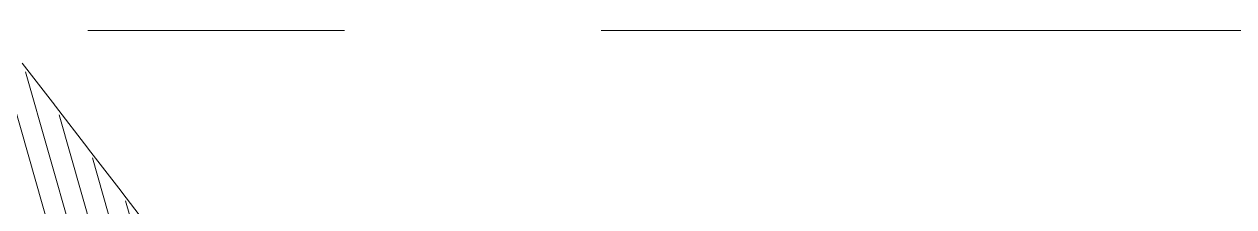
# Model space of a CAD drawing. Header units: millimetres. Extents: x 886808 to 1650903, y -1008069 to 230892.
# Drawn here: x 1050658 to 1051836, y -407954 to -407777 of the extents above; entities that cross this region are included whole.
import ezdxf

# ---------------------------------------------------------------- set-up
doc = ezdxf.new("R2010")
doc.units = ezdxf.units.MM
doc.linetypes.add('CENTER', pattern=[2, 1.25, -0.25, 0.25, -0.25])
doc.layers.get('0').update_dxf_attribs({"lineweight": 0})
doc.layers.add('8l NET TO', color=8, linetype='Continuous', lineweight=9)
doc.layers.add('A_Dim', color=8, linetype='Continuous', lineweight=5)

# ---------------------------------------------------------------- blocks, each defined once
blk = doc.blocks.new('A$C14C457CE')
for p, q in [((10021.3, 1470), (9953.9, 1705.9)), ((10016.1, 1627.1), (9984.2, 1668.2)), ((10057.9, 1414), (9987.7, 1659.5)), ((10016.1, 1627.1), (10015.8, 1627.3)), ((10016.1, 1627), (10016.1, 1627.1)), ((10016.6, 1626.3), (10016.1, 1627)), ((10048.1, 1585.5), (10016.6, 1626.3)), ((10094.5, 1357.9), (10020.2, 1617.7)), ((10048.4, 1585.3), (10048.1, 1585.5)), ((10049, 1584.5), (10048.1, 1585.5)), ((10049, 1584.5), (10048.4, 1585.3)), ((10080.7, 1543.5), (10049, 1584.5)), ((10131.1, 1301.9), (10052.7, 1576)), ((10080.7, 1543.5), (10080.5, 1543.7)), ((10081.4, 1542.7), (10080.7, 1543.5)), ((10112.9, 1501.8), (10081.4, 1542.7)), ((10167.6, 1245.8), (10085.1, 1534.3))]:
    blk.add_line(p, q)

msp = doc.modelspace()

# ---------------------------------------------------------------- linework, layer by layer
at = {"layer": '8l NET TO', "color": 251, "linetype": 'CENTER', "ltscale": 1000, "true_color": 0x636466, "transparency": 33554636}
msp.add_line((1013219.7, -407782.5), (1057280.6, -407782.5), dxfattribs=at)

# ---------------------------------------------------------------- block references
at = {"layer": 'A_Dim', "transparency": 33554636}
msp.add_blockref('A$C14C457CE', (1040671.4, -409482.5), dxfattribs=at)

doc.saveas('drawing.dxf')
